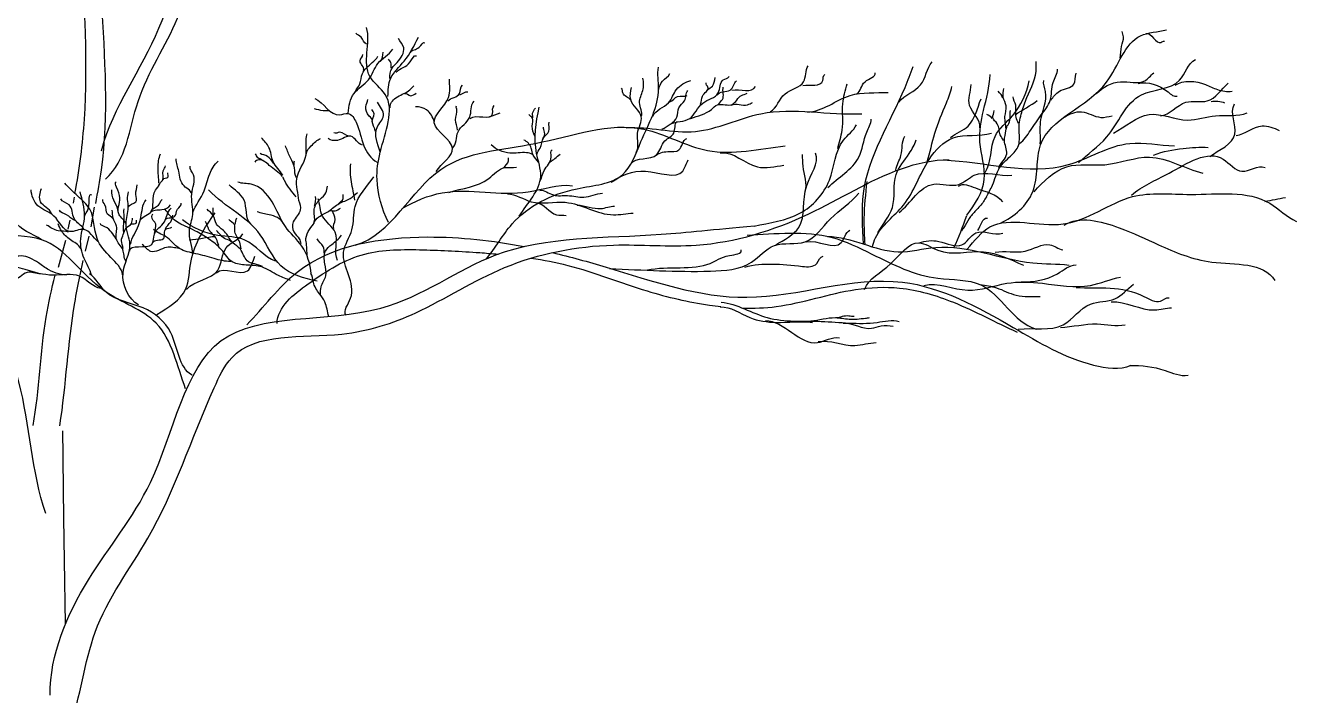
# Model space of a CAD drawing. Header units: millimetres. Extents: x 87938 to 265635, y 330093 to 434310.
# Drawn here: x 187852 to 191022, y 338105 to 339775 of the extents above; entities that cross this region are included whole.
import ezdxf

# ---------------------------------------------------------------- set-up
doc = ezdxf.new("R2010")
doc.units = ezdxf.units.MM

# ---------------------------------------------------------------- blocks, each defined once
blk = doc.blocks.new('A$C62A603CB')
for p, q in [((4318.8, 9527.9), (4314.9, 9506)), ((4378.7, 9422.4), (4390.2, 9491.8)), ((4303.3, 9446.2), (4295.6, 9414)), ((4287.9, 9374.1), (4261.5, 9277.6)), ((4358.7, 9336.1), (4371.6, 9389.5)), ((4339.4, 9249.9), (4350.3, 9302))]:
    blk.add_line(p, q)
for points, knots in [([(4321, 9540.7), (4337.8, 9628.3), (4374.3, 9918.9), (4342.6, 10387.9), (4319.8, 10882.1), (4357.1, 11296.8), (4410.4, 11682.4), (4594.2, 12000.5), (4705.7, 12308.5), (4655.9, 12577.7), (4857.8, 12741.9), (5078.4, 12801.5), (5205, 13013.7), (5269.3, 13214), (5394.9, 13286.4), (5451.5, 13299.8)], [0.1620426, 0.1620426, 0.1620426, 0.1620426, 0.2135281, 0.3309947, 0.4331658, 0.4991803, 0.5723292, 0.6554691, 0.709147, 0.761061, 0.796672, 0.846906, 0.8892534, 0.9322249, 0.9658864, 0.9658864, 0.9658864, 0.9658864]), ([(4395.1, 9505.7), (4403, 9545.5), (4444.8, 9782.5), (4391.7, 10569.9), (4338.8, 11524.2), (4741.3, 12231.6), (4677.2, 12605.7), (4842.2, 12692.5), (4893.6, 12731.7)], [0.1546887, 0.1546887, 0.1546887, 0.1546887, 0.1781724, 0.2945806, 0.6100233, 0.701608, 0.7600718, 0.7974916, 0.7974916, 0.7974916, 0.7974916]), ([(4217.4, 8401.6), (4165.9, 8552.5), (4156.9, 8853.4), (3969.4, 9256.7), (3934.8, 9793.4), (3990.1, 10504.6), (3886.9, 11163.8), (3794.4, 11652.2), (3760.3, 11844.3), (3712.3, 11927.8)], [0, 0, 0, 0, 0.0923019, 0.1699368, 0.2535162, 0.3993373, 0.5834003, 0.6340824, 0.690575, 0.690575, 0.690575, 0.690575]), ([(4415.2, 9693.2), (4418.3, 9704.5), (4465.9, 9864.7), (4692.9, 10166.7), (4734.9, 10851.9), (5441.1, 11175.5), (5689.1, 11629.4), (5872.7, 11741.9)], [0.1369329, 0.1369329, 0.1369329, 0.1369329, 0.1438395, 0.2359644, 0.347368, 0.5096642, 0.6342335, 0.6342335, 0.6342335, 0.6342335]), ([(7129.5, 9361.2), (7127.7, 9421.9), (7110.6, 9619.3), (7241, 9816.9), (7297.3, 9967.9), (7306.5, 9992.6)], [0.0742384, 0.0742384, 0.0742384, 0.0742384, 0.1090446, 0.1872666, 0.2025598, 0.2025598, 0.2025598, 0.2025598]), ([(7135.8, 9359.2), (7134, 9390.2), (7130, 9464.8), (7138.2, 9539.8), (7143.1, 9583.8)], [0.06386496, 0.06386496, 0.06386496, 0.06386496, 0.08183558, 0.10734329, 0.10734329, 0.10734329, 0.10734329]), ([(7499.1, 9342.4), (7525, 9373.2), (7606, 9477.3), (7857.2, 9381.6), (8063.3, 9557.7), (8318.6, 9526.1), (8539.8, 9560), (8637.5, 9457.1), (8672.7, 9441.7)], [0.0228431, 0.0228431, 0.0228431, 0.0228431, 0.04486, 0.0951163, 0.146443, 0.186292, 0.2410752, 0.263302, 0.263302, 0.263302, 0.263302]), ([(4232.3, 7755.4), (4232.3, 7899.5), (4350.2, 8177.4), (4648, 8521.7), (4746.2, 9155.2), (5403.8, 9050.4), (5843.9, 9396.8), (6303.1, 9378), (6592.8, 9413.1), (6741.6, 9425.4)], [0, 0, 0, 0, 0.0833927, 0.1627463, 0.271602, 0.3834397, 0.4705977, 0.5850948, 0.6374995, 0.6374995, 0.6374995, 0.6374995]), ([(4933.4, 9073.1), (4994, 9134.8), (5141.9, 9344.5), (5536.5, 9404.6), (5809.7, 9373.7), (5921.4, 9352.3)], [0, 0, 0, 0, 0.050073, 0.1430465, 0.2091915, 0.2091915, 0.2091915, 0.2091915]), ([(5041, 9078), (5043.2, 9137.9), (5169.8, 9236.6), (5340.1, 9342.4), (5561.2, 9342.3), (5717.7, 9334.3), (5806.7, 9327.1), (5828.5, 9325)], [0, 0, 0, 0, 0.03468, 0.0786908, 0.1187418, 0.1577607, 0.1703942, 0.1703942, 0.1703942, 0.1703942]), ([(6021.8, 9330.7), (6085.8, 9315.5), (6314.1, 9252.5), (6725.1, 9105.3), (7234, 9303.2), (7637.2, 9082.7), (7881, 8933.9), (8042.9, 8912), (8083.9, 8929.9)], [0.2291099, 0.2291099, 0.2291099, 0.2291099, 0.2673647, 0.3662337, 0.4737766, 0.5558481, 0.6168485, 0.6427537, 0.6427537, 0.6427537, 0.6427537]), ([(5946.5, 9311), (5990.3, 9304.3), (6131.2, 9277.2), (6335.5, 9194.6), (6519.1, 9151.3), (6608.4, 9140), (6621.9, 9138.5)], [0.1932514, 0.1932514, 0.1932514, 0.1932514, 0.218821, 0.2761272, 0.3200887, 0.3278891, 0.3278891, 0.3278891, 0.3278891]), ([(4171.8, 8715.2), (4195.2, 8842.5), (4198.2, 9025), (4238.2, 9200.8), (4250.6, 9250.4)], [0, 0, 0, 0, 0.0749171, 0.1044826, 0.1044826, 0.1044826, 0.1044826]), ([(4267.4, 8714.2), (4289.5, 8859.5), (4297.9, 9038.7), (4331.8, 9214.7), (4338.3, 9245.9)], [0, 0, 0, 0, 0.0850764, 0.1034835, 0.1034835, 0.1034835, 0.1034835]), ([(5225, 9103.4), (5220.6, 9120.7), (5217.6, 9150.7), (5189.5, 9186.9), (5167.5, 9218.4), (5168.5, 9248.7), (5161.2, 9256.3)], [0.01846842, 0.01846842, 0.01846842, 0.01846842, 0.02874131, 0.03531147, 0.04458792, 0.05071753, 0.05071753, 0.05071753, 0.05071753]), ([(6699.1, 9133.1), (6739.3, 9131.9), (6876.1, 9137.1), (7056.1, 9202.7), (7273.4, 9212.5), (7470.3, 9154.5), (7601.2, 9081.6), (7677.6, 9047.7)], [0.3427264, 0.3427264, 0.3427264, 0.3427264, 0.3658891, 0.421711, 0.4519286, 0.490212, 0.5385892, 0.5385892, 0.5385892, 0.5385892]), ([(4287.7, 8008.8), (4285.2, 8142.7), (4281.5, 8371.9), (4279.2, 8600.5), (4278, 8695.7)], [1.5449785, 1.5449785, 1.5449785, 1.5449785, 1.6225281, 1.6778415, 1.6778415, 1.6778415, 1.6778415])]:
    blk.add_open_spline(points, degree=3, knots=knots)
for points, start_tangent, end_tangent in [([(4429.9, 9592.3), (4546, 9868.6), (4686.3, 10165), (4758.4, 10449.4), (4830.6, 10693.7), (5055, 10942), (5327.5, 11150.2), (5503.7, 11334.5), (5680, 11538.8), (5768.2, 11646.9), (5876.4, 11723), (6200.9, 11799.1), (6353.2, 11839.1)], (0.757135, 0.653258), (0.999941, 0.010876)), ([(5360, 10073), (5340.9, 10097.2), (5321.2, 10111.2)], (-0.962274, 0.272084), (-0.698161, 0.71594)), ([(5438.1, 9437.8), (5397.1, 9591), (5408.5, 9688.1), (5426.2, 9893.6), (5371.7, 9957.9), (5360.1, 10132.5)], (-0.458329, 0.888782), (-0.263227, 0.964734)), ([(7617.7, 9435.5), (7733, 9547.5), (7760.7, 9714.1), (7995.8, 9937.7), (8117.2, 10102.6), (8208.9, 10123.5)], (0.904805, 0.425826), (0.969082, 0.24674)), ([(8044.6, 10023.8), (8049.2, 10064.6), (8056.2, 10098.7), (8052, 10118.2)], (0.188789, 0.982018), (-0.097209, 0.995264)), ([(8135.3, 10110.4), (8190.4, 10078.8), (8202.2, 10083.8)], (0.960922, 0.27682), (0.996148, -0.087683)), ([(5294.8, 9827.5), (5315.2, 9896.9), (5366.7, 9946.2), (5400.4, 10003.8), (5453.7, 10054.4)], (0.068764, 0.997633), (0.579837, 0.814732)), ([(5443.2, 9950.1), (5451.1, 9987.7), (5468.6, 10007.8), (5492.1, 10059.7), (5474, 10093.2)], (-0.201912, 0.979404), (-0.399335, 0.916805)), ([(5516.6, 10042.9), (5547.1, 10061.4), (5567.6, 10077.6)], (0.320093, 0.947386), (0.819048, -0.573725)), ([(5318.8, 9902.7), (5335.7, 9930.9), (5344.9, 9967.7), (5380.4, 10006.8), (5400.3, 10029.8)], (0.450145, 0.892956), (0.429125, 0.903245)), ([(5349, 9979.5), (5337.1, 10013.2), (5346.7, 10035.5)], (0.432287, 0.901736), (0.009663, 0.999953)), ([(5408.3, 10011), (5419.4, 10043.7)], (0.810599, 0.585602), (0.284775, 0.958594)), ([(5447.5, 9986.9), (5446.4, 10006.9), (5438.5, 10019.4)], (-0.261176, 0.965291), (-0.25611, 0.966648)), ([(5464.6, 9973.3), (5515.3, 10009.2), (5537.7, 10031)], (0.710264, 0.703935), (0.94249, -0.334234)), ([(7256.1, 9866.4), (7333.4, 9928.1), (7374.7, 10009.8)], (0.59962, 0.800285), (0.651025, 0.759056)), ([(7568, 9528.6), (7589.5, 9570.6), (7614.9, 9632.1), (7653.2, 9673.6), (7682, 9711.8), (7684.3, 9772.8), (7693.7, 9829.9), (7712, 9882.9), (7745.5, 9989.4), (7744.8, 10010.9)], (0.445012, 0.895524), (0.111872, 0.993723)), ([(7896.4, 9649.7), (7996, 9741.2), (8120.3, 9892.4), (8255.6, 9944.1), (8313.1, 10018)], (0.687976, 0.725734), (0.899367, 0.437195)), ([(5785.8, 9307.1), (5878.3, 9432.6), (6109.5, 9558), (6271.3, 9607.6), (6337.4, 9726.4), (6400.1, 9914.6), (6400.1, 9990.5)], (0.646783, 0.762674), (0.207276, 0.978282)), ([(6400.8, 9911), (6414.2, 9941.4), (6439.8, 9968.3)], (0.186213, 0.982509), (0.300684, 0.953724)), ([(6798.1, 9831.9), (6850.6, 9895.7), (6916.7, 9939), (6932.6, 9996)], (0.866521, 0.499141), (0.507265, 0.86179)), ([(6914.4, 9925.3), (6985, 9943.6), (6991.9, 9964.1)], (0.977667, 0.210159), (0.927305, 0.374307)), ([(7105.9, 9895.7), (7135.5, 9939), (7172, 9970.9)], (0.846348, 0.532631), (-0.218758, 0.975779)), ([(7498.2, 9463.7), (7560.2, 9591.4), (7544.8, 9723.2), (7557.6, 9836.7), (7581, 9964.1)], (0.614621, 0.788823), (0.027367, 0.999625)), ([(7686, 9719), (7724.8, 9765.1), (7763.2, 9820.6), (7795.1, 9872.1), (7805.3, 9936.7), (7821.5, 9983.9)], (0.794337, 0.607477), (0.038116, 0.999273)), ([(7796.8, 9873.4), (7827.8, 9905.1), (7879.6, 9929.9), (7887.2, 9968.9)], (0.65807, 0.752956), (0.248158, 0.96872)), ([(7958.9, 9896.6), (8045.5, 9939), (8132, 9942.3), (8163.8, 9970)], (0.7352, 0.67785), (0.782015, 0.623259)), ([(5443.8, 9846.5), (5464.3, 9881.3), (5509.1, 9906.3), (5528.6, 9923.8)], (-0.127706, 0.991812), (0.784837, 0.619702)), ([(5608.4, 9618.9), (5666.3, 9702.1), (5601.1, 9792.5), (5651.8, 9882.9), (5655.4, 9948)], (0.503392, 0.864058), (0.030741, 0.999527)), ([(5649, 9870.9), (5690.5, 9896.9), (5701.2, 9926.1)], (0.707331, 0.706882), (0.810808, 0.585312)), ([(6320.3, 9687.9), (6325.2, 9754.9), (6338.6, 9814.7), (6300.8, 9875.6), (6303.2, 9918.3)], (0.562446, 0.826834), (0.115766, 0.993277)), ([(6338.6, 9814.7), (6332.5, 9864.6), (6343.5, 9907.3), (6343.5, 9951.2)], (0.34548, 0.938426), (-0.30993, 0.95076)), ([(6379.3, 9816.3), (6435.5, 9863.9), (6463.6, 9911.4), (6515.5, 9943.8)], (0.392834, 0.919609), (0.954523, 0.298138)), ([(6411.9, 9770.5), (6441.5, 9787.3), (6510.9, 9807.8), (6557.2, 9863.1), (6612.6, 9899.1), (6630.6, 9945.4), (6651.2, 9957)], (0.973078, 0.230478), (0.544094, 0.839024)), ([(6549.8, 9858.7), (6556.4, 9887.8), (6576, 9919.7), (6569.4, 9934.9)], (0.389582, 0.920992), (0.311081, 0.950384)), ([(6575.3, 9909.5), (6592, 9923.3), (6601.4, 9953.8)], (0.581936, 0.813234), (0.189483, 0.981884)), ([(6610, 9891.4), (6655, 9909.4), (6678.2, 9941.6)], (0.325126, 0.945671), (0.821198, 0.570644)), ([(6613.9, 9858), (6628, 9876), (6630.6, 9919.7)], (0.384774, 0.923011), (0.266922, 0.963718)), ([(6661.5, 9909.4), (6745.1, 9922.3)], (0.984803, 0.173676), (0.375953, 0.926639)), ([(7038.3, 9700.6), (7054.3, 9766.3), (7056.1, 9860.5), (7072.1, 9931.6)], (0.176905, 0.984228), (0.267939, 0.963436)), ([(7357, 9653.5), (7384.4, 9756), (7425.3, 9863.3), (7444.8, 9922)], (0.287967, 0.95764), (0.181987, 0.983301)), ([(7544.6, 9774.6), (7508.1, 9854.3), (7513.5, 9929.4)], (0.170998, 0.985271), (0.045946, 0.998944)), ([(7562.9, 9615.3), (7598.6, 9744.4), (7661.5, 9818.9), (7720.7, 9942.3)], (0.560837, 0.827926), (0.216851, 0.976205)), ([(7759.9, 9718.3), (7760.9, 9796.4), (7778.2, 9903.9), (7772.2, 9943.7)], (0.075859, 0.997119), (0.199794, 0.979838)), ([(8108.4, 9932.7), (8214.7, 9902.5), (8247.7, 9887.8)], (0.976445, 0.215768), (0.938973, 0.343991)), ([(8187.9, 9817.8), (8278.1, 9865.7), (8354.6, 9870.5), (8428.7, 9933.5)], (0.998435, 0.055932), (0.735629, 0.677385)), ([(8239.7, 9926.3), (8347.8, 9929.3), (8390.5, 9911.1), (8443.3, 9905.1)], (0.840653, 0.541575), (0.990866, 0.134848)), ([(5175.2, 9879.7), (5264.6, 9821.5), (5293.8, 9825.6), (5322.9, 9794.4), (5350, 9711.2), (5397.8, 9653)], (0.904046, -0.427435), (0.906263, -0.422713)), ([(5381.1, 9798.5), (5369.6, 9816.5), (5356.8, 9849.8), (5364.4, 9876.2)], (-0.011237, 0.999937), (0.045928, 0.998945)), ([(5495.2, 9897.5), (5516.4, 9889.1), (5536.1, 9898.4)], (0.968841, 0.247684), (0.827094, 0.562063)), ([(5692, 9892.3), (5721.1, 9903.1)], (0.938921, 0.344134), (0.992482, -0.122394)), ([(6300.8, 9873.2), (6272.7, 9898.8), (6267.8, 9915.8)], (-0.574052, 0.818819), (-0.658641, 0.752457)), ([(6439.8, 9867.1), (6467.9, 9886.6), (6502, 9890.2)], (0.978874, 0.204466), (0.783956, 0.620816)), ([(6444.6, 9789.1), (6465.6, 9813), (6472.2, 9846.4), (6492.5, 9871.1), (6504.1, 9907.4)], (0.752808, 0.65824), (0.646627, 0.762806)), ([(6514.8, 9807.8), (6588.1, 9840), (6610, 9856.7), (6662.7, 9858), (6694.9, 9890.1), (6715.5, 9897.8)], (0.923039, 0.384706), (0.803738, 0.594984)), ([(6929.7, 9831.7), (7083.1, 9890.1), (7218.3, 9901.1)], (0.999969, -0.007878), (0.99775, 0.067039)), ([(7440.2, 9740.2), (7502.5, 9781.1), (7548.7, 9878.2)], (0.781843, 0.623475), (0.38275, 0.923852)), ([(7624.6, 9882.1), (7610.3, 9905.1)], (0.441061, 0.897477), (-0.282115, 0.95938)), ([(7611.7, 9630.9), (7640.4, 9682.7), (7632, 9729.6), (7637.4, 9764.2), (7634, 9815.1), (7638.2, 9852.9), (7627.8, 9883.2), (7629.8, 9915.1)], (0.315294, 0.948994), (0.027223, 0.999629)), ([(7681.7, 9789.9), (7673.4, 9812.3), (7672.1, 9855.3), (7663.2, 9885.3)], (-0.187607, 0.982244), (0.004213, 0.999991)), ([(7670.7, 9820.9), (7749.2, 9872.6)], (0.777914, 0.628371), (0.761134, 0.648594)), ([(5226.9, 9834.9), (5204.9, 9835.7), (5174, 9842.8)], (-0.984792, 0.173735), (-0.958318, 0.285703)), ([(5390.5, 9762.5), (5380.3, 9797.8), (5386.4, 9824.4), (5379.2, 9840.4)], (-0.003831, 0.999993), (-0.453845, 0.891081)), ([(5408.8, 9689.3), (5397.6, 9776.5), (5419.9, 9818.1), (5398.8, 9866.2)], (-0.300643, 0.953737), (-0.475049, 0.879959)), ([(5601.5, 9795.7), (5573.9, 9838.7), (5534, 9849.4)], (-0.321191, 0.947014), (-0.99881, -0.048765)), ([(5665.9, 9702.2), (5685.8, 9760.5), (5727.3, 9812.6), (5742.6, 9869.3)], (0.767677, 0.640837), (0.701828, 0.712346)), ([(5684.3, 9766.6), (5676.6, 9803.4), (5681.2, 9841.7), (5679.7, 9852.5)], (-0.048459, 0.998825), (0.359874, 0.933001)), ([(5728.8, 9808), (5808.6, 9824.9), (5814.7, 9854)], (0.769136, 0.639086), (0.889875, 0.456204)), ([(5797.8, 9814.1), (5836.2, 9827.9)], (0.927697, 0.373334), (0.913882, 0.405979)), ([(5904, 9460.3), (5980.4, 9601.9), (5965.5, 9683.9), (5974.8, 9847.8)], (0.521026, 0.853541), (0.211111, 0.977462)), ([(5951.4, 9806.8), (5951.4, 9827.1), (5961.9, 9845.2)], (0.380363, 0.924837), (0.632155, 0.774842)), ([(6284.9, 9774.6), (6531.1, 9762), (6764.7, 9825.1), (7124.4, 9825.1)], (0.996867, 0.079097), (0.998528, 0.054237)), ([(6658.9, 9855.4), (6716.8, 9856.7), (6734.8, 9864.4)], (0.829107, 0.559089), (0.970161, 0.242463)), ([(7628.8, 9728.5), (7617.3, 9749.7), (7606.5, 9789.2), (7590.6, 9810.9), (7594.9, 9836.4)], (-0.415733, 0.909487), (-0.07039, 0.99752)), ([(7639.8, 9771.6), (7648, 9790.7), (7653.1, 9835.9)], (-0.128492, 0.991711), (0.097364, 0.995249)), ([(7845.8, 9813), (7906.9, 9831.7), (7975.3, 9812.1), (8015.3, 9817.5)], (0.845655, 0.533729), (0.977095, 0.212803)), ([(8020.1, 9756.3), (8148.1, 9822.2), (8284.4, 9802.5), (8384.4, 9817.9), (8497.2, 9827.6)], (0.893244, 0.449572), (0.933918, 0.357487)), ([(8363.7, 9673), (8453, 9752.2), (8451.6, 9859.6)], (0.820683, 0.571384), (0.526185, 0.85037)), ([(8367.9, 9869), (8416.4, 9863.5)], (0.995175, 0.09812), (0.912319, -0.409479)), ([(5318.8, 9356.6), (5624.8, 9626.9), (5960.9, 9719.3), (6347.4, 9769.7), (6574.3, 9694.1), (6851.5, 9710.9)], (0.961102, 0.276192), (0.99284, 0.119451)), ([(5959.6, 9745), (5949.9, 9781.2), (5950.6, 9809), (5938.5, 9821.9)], (-0.379463, 0.925207), (-0.642428, 0.766346)), ([(5967.2, 9680.9), (5977.7, 9702.8), (5990.6, 9739.7), (6009.4, 9762.3), (6010.2, 9794.7)], (0, 1), (0.215647, 0.976471)), ([(6299.6, 9645.2), (6393.5, 9679.4), (6422.7, 9728.1), (6454.4, 9756.2), (6466.6, 9797.6)], (0.556956, 0.830542), (0.75645, 0.654051)), ([(6740.1, 9424.9), (6903.7, 9471), (7008.5, 9588.4), (7058.9, 9731), (7105, 9785.5)], (0.978365, 0.206884), (0.432059, 0.901845)), ([(7002.8, 9561.9), (7113, 9670.3), (7141.5, 9759.2), (7157.5, 9805.4)], (0.707251, 0.706962), (0.045455, 0.998966)), ([(7588.7, 9808), (7568.9, 9822.5)], (-0.705068, 0.709139), (-0.931638, 0.363387)), ([(8456.9, 9747.3), (8550.1, 9781.5), (8610.9, 9765.7)], (0.98723, 0.159301), (0.911521, -0.411253)), ([(5061.4, 9605.7), (5027.1, 9654.3), (5012.2, 9705.1), (4985.1, 9739.5)], (-0.489845, 0.871809), (-0.643747, 0.765238)), ([(5118.3, 9515.6), (5111, 9593.2), (5144.2, 9678.3), (5148.9, 9753.2)], (-0.018408, 0.999831), (0.378543, 0.925584)), ([(5145.6, 9681.8), (5163.1, 9710.4), (5196.2, 9736.6)], (-0.054946, 0.998489), (0.940439, 0.339963)), ([(5345.8, 9713.3), (5304.2, 9744.5), (5256.3, 9730), (5223, 9736.2)], (-0.978568, 0.205924), (-0.84811, 0.52982)), ([(5297.9, 9744.5), (5264.6, 9759.1), (5243.8, 9757)], (-0.996839, 0.079453), (-0.804345, 0.594162)), ([(5988.3, 9736.7), (5994.3, 9759.3), (5989.8, 9777.4)], (0.452246, 0.891893), (0.205968, 0.978559)), ([(6387.4, 9673.3), (6432.5, 9690.3), (6472.7, 9696.4), (6500.8, 9736.7)], (0.714384, 0.699754), (0.947013, 0.321197)), ([(7162.2, 9352.2), (7172.9, 9383.2), (7272.4, 9499.9), (7364.3, 9662.3), (7449.7, 9739.1), (7586.1, 9755.7)], (0.231047, 0.972943), (0.95617, 0.292812)), ([(7244.9, 9624.6), (7263.5, 9676.8), (7277.7, 9745.6)], (0.134111, 0.990966), (0.538505, 0.842622)), ([(5110.9, 9596.9), (5102.9, 9632.5), (5086.3, 9672.7), (5070.6, 9710.8)], (-0.613066, 0.790032), (-0.444059, 0.895997)), ([(5951.4, 9680.2), (5929.5, 9686.2), (5870.7, 9684.7), (5804.3, 9714.8)], (-0.868662, 0.495405), (-0.680547, 0.732704)), ([(5972.5, 9652.3), (5953.6, 9677.2), (5946.8, 9702), (5919.7, 9730.7)], (-0.530067, 0.847956), (-0.968816, 0.247781)), ([(5978.8, 9587.4), (5992.2, 9623), (6017.5, 9671.2), (6021.4, 9696.5)], (0.470896, 0.882189), (0.909967, 0.41468)), ([(6619.5, 9686.3), (6752, 9635.8), (6846.7, 9642.1)], (0.992594, 0.121482), (0.985678, 0.168641)), ([(7181.3, 9401.4), (7233, 9491.5), (7246.2, 9608.4), (7293, 9683.2), (7317.7, 9731.6)], (0.474194, 0.88042), (0.29962, 0.954058)), ([(7414.5, 9660.5), (7859.8, 9643.7), (8078.2, 9719.3), (8237.9, 9710.9)], (0.999407, -0.034447), (0.999973, -0.007302)), ([(8084.4, 9534.7), (8218.4, 9613.4), (8411.7, 9663.1), (8478.2, 9619.9), (8560.2, 9633)], (0.750958, 0.66035), (0.896153, -0.443745)), ([(8163.1, 9677.7), (8268.6, 9701.6), (8358.2, 9704.8)], (0.930156, 0.367165), (0.997406, -0.071976)), ([(4299.6, 7641), (4393.2, 7979.8), (4580.6, 8314.1), (4817, 8849.1), (4879.4, 8956.1), (5271.9, 9040.8), (5535, 9116.6), (5851.7, 9277.1), (6239.8, 9357.3), (6534.2, 9357.3), (6935.5, 9468.8), (7265.6, 9629.2), (7435.1, 9660.5)], (0.382257, 0.924056), (0.999511, -0.031277)), ([(4619.5, 9577.3), (4617.2, 9633.1), (4625.5, 9681.8)], (0.042994, 0.999075), (0.33372, 0.942672)), ([(4737.1, 9535), (4709.8, 9567.8), (4690.8, 9620.1), (4681.3, 9664)], (0.206739, 0.978396), (-0.039206, 0.999231)), ([(4740.7, 9472.8), (4781.1, 9550), (4801.3, 9610.6), (4831, 9655.7)], (0.356135, 0.934435), (0.771095, 0.63672)), ([(5060.7, 9601.5), (5013.4, 9641.2), (4975.6, 9660.5), (4962, 9652.5)], (-0.666238, 0.745739), (-0.500275, -0.865866)), ([(4988.8, 9658.9), (4972.1, 9668.4), (4964, 9681.9)], (-0.595529, 0.803334), (-0.821535, 0.570158)), ([(5028.6, 9649), (5007, 9673), (4980.6, 9682.8)], (-0.581166, 0.813785), (-0.915974, 0.401238)), ([(5101.9, 9642.1), (5103.6, 9656.8)], (0.082997, 0.99655), (0.539379, 0.842063)), ([(5318.5, 9516.8), (5305.8, 9583.1), (5303.8, 9646.5)], (-0.160673, 0.987008), (0.135045, 0.99084)), ([(5846.5, 9631.1), (5865, 9657.8), (5865, 9668.1)], (0.615305, 0.788289), (0.137267, 0.990534)), ([(6014.3, 9653.8), (6030.9, 9665.6), (6049.9, 9681.4)], (0.789799, 0.613366), (0.802127, 0.597154)), ([(6231.7, 9581.1), (6353.9, 9620.8), (6486, 9620.8), (6505.8, 9660.4)], (0.826911, 0.562332), (0.514674, 0.857386)), ([(6817.3, 9358.7), (6899.5, 9420.3), (6927.7, 9569.3), (6958.6, 9684.8)], (0.871668, 0.490096), (-0.388253, 0.921553)), ([(6922.6, 9546.1), (6914.9, 9638.6), (6912.3, 9679.7)], (0.275376, 0.961337), (-0.138764, 0.990325)), ([(7737.5, 9547), (7854.7, 9636.5), (7989.6, 9643.6), (8149, 9670.3), (8339.1, 9613.2)], (0.670398, 0.742002), (0.971101, -0.238669)), ([(4621.4, 9571.1), (4633, 9587.2), (4635.7, 9622.1), (4643.8, 9640)], (0.094857, 0.995491), (-0.028179, 0.999603)), ([(4635.7, 9590.8), (4651.8, 9598.8), (4651.8, 9614.9)], (0.141476, 0.989942), (-0.051682, 0.998664)), ([(4740.7, 9323.2), (4728.8, 9409.9), (4740.7, 9465.7), (4737.2, 9539.3), (4743.1, 9607), (4731.2, 9637.9)], (0.006293, 0.99998), (0.075581, 0.99714)), ([(5286.2, 9106.5), (5302.8, 9167.8), (5277.9, 9331.9), (5307.9, 9412.2), (5319.1, 9494.6), (5385.3, 9600.5)], (-0.469074, 0.883159), (0.555826, 0.831299)), ([(5653.4, 9544.9), (5795.1, 9594.2), (5852.7, 9633.2), (5893.8, 9635.2)], (0.945877, 0.324527), (0.941252, 0.337705)), ([(7256.6, 9472.9), (7380, 9574.2), (7469.6, 9573.6), (7524.4, 9605.9), (7658.9, 9606.8)], (0.782026, 0.623246), (0.988247, 0.152864)), ([(4202.5, 9376.3), (4106.5, 9442.9), (4090.1, 9502.1), (4060.4, 9584.3)], (-0.830069, 0.557661), (-0.034477, 0.999405)), ([(4403.2, 9370), (4352.5, 9413), (4303.3, 9405.3), (4246.4, 9460.6), (4189.5, 9497.5), (4164.9, 9554.4)], (-0.791589, 0.611054), (-0.041665, 0.999132)), ([(4237.2, 9469.9), (4198.7, 9511.4), (4201.8, 9559)], (-0.279827, 0.96005), (0.307945, 0.951404)), ([(4490.9, 9251.6), (4449.4, 9313.1), (4400.2, 9380.7), (4374, 9485.2), (4331, 9531.3), (4284.8, 9577.4)], (-0.1367, 0.990612), (-0.684102, 0.729386)), ([(4502.7, 9433.6), (4478.4, 9465.3), (4481.2, 9525), (4469.1, 9563.2), (4468.2, 9582.8)], (-0.266445, 0.96385), (0.894504, 0.44706)), ([(4511.1, 9492.4), (4538.1, 9511), (4538.1, 9538), (4542.8, 9571.6)], (0.095121, 0.995466), (0.054013, 0.99854)), ([(4552.7, 9442), (4589.9, 9473.4), (4607.5, 9552.5), (4620.7, 9574.5)], (0.17357, 0.984822), (-0.058746, 0.998273)), ([(5184, 9228.5), (5054.6, 9283.9), (4980.9, 9394.2), (4897.5, 9472.3), (4797.1, 9554)], (-0.979417, 0.201849), (-0.669114, 0.74316)), ([(4947.7, 9433.5), (4923.8, 9517.8), (4871, 9571.4)], (-0.769136, 0.639085), (-0.682815, 0.730592)), ([(5163.1, 9254.8), (5129.2, 9353.5), (5070.8, 9423.4), (5023.3, 9511.3), (4948.4, 9574.4), (4901.9, 9581.7)], (-0.094304, 0.995543), (-0.911336, 0.411664)), ([(5144.1, 9381.2), (5156.8, 9413.2), (5173.4, 9439), (5173.7, 9485.4), (5193.8, 9519.8), (5215.3, 9543.7), (5221.3, 9566.9)], (0.158264, 0.987397), (0.268963, 0.963151)), ([(5486.6, 9487.6), (5629.2, 9543.3), (5936.1, 9546.9), (6093.2, 9568.8)], (0.863097, 0.505038), (0.991243, -0.132047)), ([(5976.9, 9551.9), (6025.3, 9535.8), (6075.7, 9533.8), (6134.2, 9527.7), (6200.8, 9541.8)], (0.984376, 0.176079), (0.999778, 0.021049)), ([(7468.8, 9567.3), (7528.8, 9560.6), (7625.7, 9511.3)], (0.789531, 0.61371), (0.585486, -0.810682)), ([(4715.5, 8846), (4610.6, 9079.1), (4424, 9195.6), (4202.5, 9376.2), (4033.5, 9405.3), (3765.3, 9521.9), (3683.7, 9521.9)], (-0.351262, 0.936277), (-0.840407, 0.541956)), ([(4352.5, 9414.5), (4318.7, 9451.4), (4300.2, 9500.6), (4271, 9522.1)], (-0.508156, 0.861265), (-0.34307, 0.93931)), ([(4380.2, 9250.1), (4354, 9310), (4341.7, 9379.2), (4355.6, 9462.2), (4340.2, 9546.7)], (-0.248288, 0.968686), (-0.196204, 0.980563)), ([(4355.6, 9456), (4369.4, 9489.8), (4380.2, 9536)], (-0.072047, 0.997401), (0.813858, -0.581064)), ([(4456, 9452.3), (4437.4, 9467.2), (4428.1, 9500.8), (4420.6, 9519.4)], (-0.549014, 0.835813), (0.371537, 0.928418)), ([(4474.7, 9474.6), (4452.3, 9543.6), (4452.3, 9553.9)], (-0.022482, 0.999747), (-0.034463, 0.999406)), ([(4547.8, 9144.1), (4492.4, 9257.8), (4517, 9359.2), (4503.2, 9434.5), (4510.9, 9491.4), (4512.4, 9546.7)], (-0.85259, 0.52258), (0.419212, 0.907888)), ([(4518.5, 9360.8), (4547.8, 9426.8), (4561.6, 9488.3), (4575.4, 9519)], (0.202855, 0.979209), (0.756317, 0.654205)), ([(4594.1, 9480.2), (4618.4, 9498.9), (4631.4, 9519.4)], (0.363685, 0.931522), (0.766339, 0.642437)), ([(5173.5, 9434.5), (5189.8, 9457.7), (5225.7, 9478), (5261.8, 9505.3), (5301.9, 9523.2), (5327.6, 9544.6)], (0.030128, 0.999546), (0.80727, 0.590183)), ([(5174.9, 9495.6), (5178.3, 9530.7)], (0.26804, 0.963408), (-0.160754, 0.986994)), ([(5256.7, 9302.4), (5248, 9403), (5202.6, 9460.5), (5187.7, 9522.3)], (-0.463184, 0.886262), (-0.329792, 0.944054)), ([(5260.3, 9504.2), (5276.7, 9522.9), (5277.1, 9537)], (0.563113, 0.82638), (0.225957, 0.974137)), ([(5862, 9539.8), (5946.7, 9511.6), (6067.7, 9509.6), (6239.1, 9465.2), (6309.7, 9471.3)], (0.999928, -0.012032), (0.999498, 0.031691)), ([(6225.4, 9273.7), (6585, 9264.6), (6730.6, 9296.5), (6812.5, 9355.6), (6921.8, 9369.3), (7012.8, 9451.2), (7112.9, 9542.2)], (0.999212, -0.039683), (0.614119, 0.789213)), ([(7567.7, 9528.7), (7557.4, 9512.4), (7530.2, 9480.6), (7506.1, 9451.7), (7487, 9419.4), (7478.9, 9407.1)], (-0.625098, -0.780546), (-0.374069, -0.927401)), ([(4320.2, 9445.3), (4291, 9465.3), (4266.4, 9482.2)], (-0.949569, 0.313558), (-0.200485, 0.979697)), ([(4501.8, 9300.3), (4491.5, 9341.3), (4468.2, 9380.5), (4469.1, 9425.2), (4457, 9453.2), (4453.2, 9481.2)], (-0.504747, 0.863267), (-0.298394, 0.954443)), ([(4495.2, 9402.9), (4494.3, 9425.2), (4496.2, 9458.8), (4496.2, 9486.8)], (-0.12325, 0.992376), (0.178957, 0.983857)), ([(4516.2, 9336.2), (4594.6, 9360), (4604.1, 9396.8), (4639.7, 9439.6), (4663.5, 9488.2)], (-0.11048, 0.993878), (0.785637, 0.618687)), ([(4590.1, 9472.9), (4630.2, 9483.5), (4661.1, 9500.1)], (0.545166, 0.838328), (0.437069, 0.899428)), ([(4605, 9400), (4608.8, 9432.4), (4594.6, 9458.6), (4598.1, 9468.1)], (0.055886, 0.998437), (0.469774, 0.882787)), ([(4642.1, 9445.5), (4675.4, 9458.6), (4686.1, 9484.7), (4699.1, 9506.1)], (0.181927, 0.983312), (-0.345846, 0.938291)), ([(5089.4, 9231.1), (5045.8, 9249.1), (4986.6, 9279.4), (4930.5, 9286.2), (4883.8, 9296.5), (4842.5, 9341.4), (4798.3, 9378.8), (4750, 9407.3), (4655.5, 9466.7), (4642.1, 9483.5)], (-0.919511, 0.393065), (-0.729611, 0.683863)), ([(4989.8, 9280.6), (4934.3, 9301.4), (4910.3, 9342.5), (4883.8, 9365.4), (4853.4, 9406.3), (4825.6, 9432.4), (4813.9, 9462.2), (4791.7, 9485.1)], (-0.855446, 0.517891), (-0.669007, 0.743256)), ([(4817.1, 9463.4), (4813, 9490.1)], (-0.917769, 0.397114), (-0.407438, 0.913233)), ([(5061.7, 9435), (5012.7, 9465.3), (4970.1, 9475.5)], (-0.312518, 0.949912), (-0.956155, 0.292863)), ([(5225.1, 9478.7), (5247.8, 9479.3), (5266.9, 9488.6)], (0.889425, 0.457082), (0.934937, 0.354813)), ([(5243.2, 9416.1), (5248.5, 9448.7), (5238, 9480)], (-0.432325, 0.901718), (-0.217592, 0.97604)), ([(5965.3, 9507.1), (6036.3, 9465.2), (6071.3, 9462.6)], (0.998808, 0.04881), (0.984568, -0.175001)), ([(6110, 9499.5), (6194.7, 9487.4), (6243.1, 9495.5)], (0.999931, 0.011744), (0.999693, -0.024786)), ([(7844.6, 9427.7), (8040.3, 9419.1), (8180.9, 9358.7), (8370.5, 9297.1), (8595.5, 9231.6)], (0.836281, 0.548302), (0.519553, -0.854438)), ([(4298.7, 9403.8), (4261.8, 9408.4), (4220.3, 9428.4)], (-0.964794, 0.263007), (-0.842381, 0.538882)), ([(4341.7, 9345.4), (4304.8, 9376.1), (4274.1, 9406.9), (4261.8, 9433)], (-0.423992, 0.905666), (-0.23081, 0.972999)), ([(4468.2, 9379.5), (4451.4, 9402.9), (4428.1, 9422.4), (4412.2, 9433.6)], (-0.550277, 0.834982), (-0.051216, 0.998688)), ([(4492.4, 9345), (4486.8, 9373), (4493.4, 9395.4), (4503.6, 9417.8), (4522.3, 9434.6), (4526, 9453.2)], (-0.022232, 0.999753), (0.085443, 0.996343)), ([(4520.4, 9430.8), (4537.2, 9433.6), (4540.9, 9445.7)], (-0.032672, 0.999466), (0.10877, 0.994067)), ([(4599.1, 9366.4), (4636.2, 9380.2), (4644.5, 9414.6), (4665.9, 9421.7)], (0.19476, 0.980851), (0.686182, 0.72743)), ([(4643.5, 9413.6), (4662.3, 9440.7), (4669.4, 9463.3)], (0.201029, 0.979585), (0.182163, 0.983268)), ([(5037.1, 9300.4), (4926.2, 9375.4), (4829.9, 9391.4), (4704.8, 9446.9)], (-0.963836, 0.266495), (-0.798159, 0.602447)), ([(4833.4, 9356.2), (4825.2, 9378.6), (4798.3, 9412.2), (4785.6, 9440.8)], (-0.494205, 0.869345), (-0.651726, 0.758454)), ([(4913.5, 9343.8), (4908.5, 9367.3), (4891.1, 9404.4), (4889.1, 9431.2), (4869.3, 9447.9)], (-0.273372, 0.961908), (-0.593336, 0.804955)), ([(4892.4, 9430.2), (4898.2, 9454.1)], (0.076798, 0.997047), (0.473491, 0.880799)), ([(7537.5, 9409.3), (7571.2, 9453.4)], (0.552989, 0.833188), (0.987573, -0.157163)), ([(4876.2, 9299.4), (4816.7, 9309.4), (4751.5, 9326.7), (4693.8, 9345.2), (4644.1, 9387.8), (4601.2, 9413.2)], (-0.998608, -0.05274), (-0.677068, 0.735921)), ([(4718.4, 9199.6), (4830.3, 9268.6), (4859.9, 9347.5), (4919.1, 9396.9)], (0.657148, 0.753762), (0.576857, 0.816845)), ([(4821.7, 9386.9), (4728.4, 9375.3)], (-0.999657, -0.026185), (-1, 0.00009)), ([(4877.2, 9369.5), (4858.5, 9378.6), (4825.3, 9409.8)], (-0.545342, 0.838213), (-0.719557, 0.694433)), ([(5209.9, 9324.9), (5205.3, 9352.9), (5184.5, 9379.2)], (-0.148461, 0.988918), (-0.353387, 0.935477)), ([(5196.4, 9181.8), (5198, 9208.5), (5214.6, 9248.2), (5211.5, 9291), (5213.7, 9335.5), (5235.9, 9359.7), (5270.3, 9392.1)], (-0.144005, 0.989577), (0.566619, 0.82398)), ([(6715.7, 9392.2), (7018, 9384.4), (7159.4, 9325.5), (7395, 9239.2), (7548.1, 9215.6), (7744.5, 9058.6)], (0.998412, 0.05634), (0.960367, -0.27874)), ([(6925.2, 9369), (7051, 9366.4), (7081.9, 9410.1)], (0.976207, 0.21684), (0.920041, 0.391821)), ([(7002.3, 9388.3), (7253.6, 9333.4), (7387.1, 9349.1), (7732.7, 9294.1), (7862.3, 9286.3)], (1, 0), (0.994274, -0.10686)), ([(7327.7, 9365.8), (7398.6, 9370.5), (7480.5, 9358.1), (7530.1, 9400.5), (7626, 9399.3)], (0.95205, 0.305942), (0.958676, 0.2845)), ([(4691.7, 9345.1), (4647.5, 9349.1), (4592, 9334.4), (4560.9, 9359.2)], (-0.98923, 0.14637), (-0.817135, 0.576446)), ([(6360.1, 9268.9), (6583.5, 9292), (6652.9, 9320.2), (6694, 9340.7)], (0.978191, 0.207706), (-0.331617, 0.943414)), ([(7133, 9198.9), (7226.5, 9290.8), (7327.7, 9365.8), (7395, 9338.9), (7557.7, 9333.4), (7699.6, 9285.4)], (0.375358, 0.92688), (0.916931, -0.399045)), ([(7599.1, 9331.9), (7705.3, 9336), (7794.1, 9358), (7840.1, 9340)], (0.981765, 0.1901), (0.96721, -0.253979)), ([(4413.2, 9202.4), (4337.3, 9246.3), (4243.5, 9250.3), (4143.7, 9270.2), (4071.9, 9286.2), (3904.2, 9268.2)], (-0.984441, 0.175714), (-0.997202, -0.074758)), ([(4301.7, 9252.1), (4228.5, 9269), (4191.3, 9293.7), (4129.4, 9318.5), (4096.7, 9318.5)], (-0.995446, -0.095329), (-0.972674, 0.232176)), ([(4823.7, 9258.8), (4935.5, 9265.3), (4961.8, 9317.9)], (0.752724, 0.658337), (0.356845, 0.934164)), ([(6706.8, 9279.1), (6912.3, 9281.7), (6963.7, 9292), (6986.8, 9317.6)], (0.965683, 0.259723), (1, 0)), ([(7691.7, 9226.2), (7821.2, 9255.5), (7887.1, 9287.2)], (1, 0), (0.999445, 0.033304)), ([(4198.1, 9255.4), (4150.8, 9259.9), (4100.1, 9231.8), (4049.4, 9237.4)], (-0.996481, -0.083825), (-0.868962, -0.494878)), ([(4738.1, 8893.8), (4662.5, 9045), (4563.8, 9133.8), (4432.2, 9189.7), (4373, 9255.5)], (-0.854683, 0.519151), (-0.820155, 0.572142)), ([(7344.9, 9214), (7501.2, 9196.9), (7640.4, 9221.3), (7767.4, 9221.3), (7938.4, 9214), (8045.9, 9243.3)], (0.972604, 0.232468), (0.982509, 0.186214)), ([(7545.9, 9216.5), (7603.5, 9205.3), (7673.5, 9179), (7759.8, 9174)], (0.993958, -0.109765), (0.998846, -0.048033)), ([(7681.5, 9058.2), (7841.7, 9073.9), (7938.9, 9147.4), (8025.5, 9165.8), (8091.2, 9218.3)], (0.993252, 0.115979), (0.789447, 0.613818)), ([(7887.1, 9206.7), (8128.9, 9174.9), (8187.6, 9157.9), (8219.3, 9170.1)], (0.998323, -0.057885), (0.996434, -0.084371)), ([(6622.7, 9154.2), (6787.3, 9099.4), (6979.4, 9085.7), (7178.3, 9082.2), (7257.2, 9085.7)], (0.994857, -0.10129), (0.967641, -0.252332)), ([(8012.4, 9155.3), (8167.3, 9126.4), (8227.7, 9134.3)], (0.997982, 0.063494), (0.997057, 0.076662)), ([(6619.3, 9137.1), (6725.6, 9099.4), (6818.2, 9082.2), (6948.5, 9082.2)], (0.998054, 0.062352), (0.993718, -0.111916)), ([(7031.8, 9099.2), (7077.7, 9105.8), (7096.3, 9104.7)], (0.996752, 0.080531), (0.935494, 0.353342)), ([(6780.5, 9089.1), (6965.7, 9010.2), (7044.6, 9027.4)], (0.999982, -0.006079), (0.980314, -0.197446)), ([(6942.2, 9087.2), (7029.6, 9099.2), (7078.8, 9093.8), (7136.7, 9097), (7150.9, 9099.2)], (0.997523, 0.07034), (0.966271, 0.257528)), ([(7058.1, 9079.6), (7158.6, 9061), (7192.4, 9069.7), (7236.1, 9068.6)], (0.997224, 0.074465), (0.98559, -0.169154)), ([(7831.2, 9063.4), (7962.5, 9076.5), (8062.3, 9073.9)], (0.997254, 0.074054), (0.980589, 0.196077)), ([(6969.1, 9013.7), (7099.4, 9000), (7174.9, 9010.2)], (0.983245, 0.182288), (1, 0)), ([(8078.4, 8928.6), (8204, 8911.3), (8286.2, 8894)], (0.999738, 0.02289), (0.985901, 0.167333))]:
    blk.add_spline(points, degree=3, dxfattribs=dict(start_tangent=start_tangent, end_tangent=end_tangent))
for points, start_tangent in [([(5436.1, 9886.1), (5445.9, 9951.2), (5493.7, 10011.9), (5544.4, 10098)], (-0.385158, 0.922851)), ([(5117.3, 9516.7), (5123.8, 9482.3), (5098.9, 9440.1), (5100.9, 9404.1), (5120.1, 9379.8), (5125.5, 9363.4)], (-0.476858, -0.878981)), ([(8560, 9513), (8633, 9527.1)], (0.961173, 0.275947)), ([(4613.1, 9110.8), (4715.1, 9199.6), (4734.8, 9301.5), (4820.4, 9472.5)], (0.576128, 0.81736))]:
    blk.add_spline(points, degree=3, dxfattribs=dict(start_tangent=start_tangent))
blk.add_spline([(5109.3, 9529.2), (5068.6, 9585.5), (5061.8, 9598.9)], degree=3)
blk.add_open_spline([(7452, 9348.6), (7469.6, 9384.6), (7484, 9423.3), (7498, 9462.4)], degree=3)
at = {"end_tangent": (0.454723, -0.890633)}
blk.add_spline([(5142.2, 9380.4), (5144.8, 9358.1), (5147.6, 9318.8)], degree=3, dxfattribs=at)

msp = doc.modelspace()

# ---------------------------------------------------------------- block references
at = {"xscale": 0.7, "yscale": 0.7, "zscale": 0.7}
msp.add_blockref('A$C62A603CB', (184950.7, 332677.3), dxfattribs=at)

doc.saveas('drawing.dxf')
